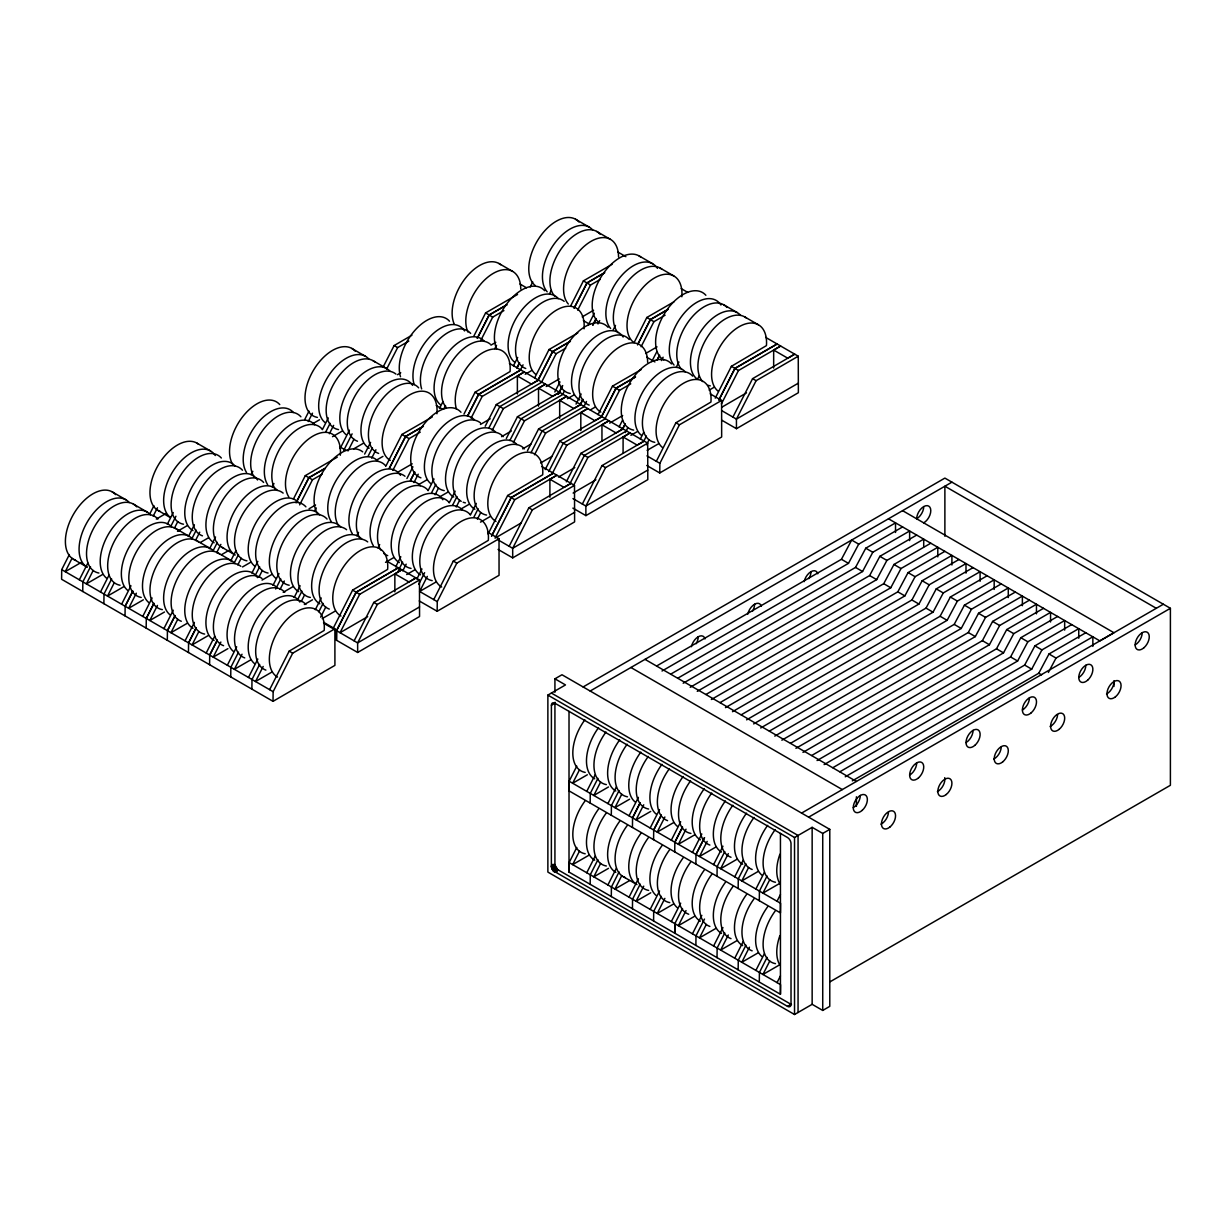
<?xml version="1.0" encoding="UTF-8"?>
<svg xmlns="http://www.w3.org/2000/svg" width="1232" height="1232" viewBox="0 0 1232 1232"><rect width="100%" height="100%" fill="white"/><g stroke="black" fill="none" stroke-linecap="round" stroke-linejoin="round"><path stroke-width="1.5" d="M394.856 591.853L394.856 573.866L401.832 569.815L419.465 579.979L419.558 616.508L357.665 652.467L336.521 640.27L336.49 630.692L356.125 592.145L398.321 567.783L401.832 569.815L359.682 594.301L340.017 632.74L367.675 616.662M517.378 393.963L517.378 375.991L524.355 371.925L482.205 396.411L471.086 418.141M538.523 406.175L538.523 388.188M549.903 497.251L549.903 479.263L556.879 475.213L514.73 499.699L495.064 538.138L521.09 523.015M559.667 418.387L559.667 400.4L566.643 396.334L524.493 420.836L513.374 442.55M580.811 430.584L580.811 412.597L587.787 408.547L545.637 433.033L534.519 454.762M601.955 440.994L601.955 424.809L608.931 420.759L566.782 445.245L552.244 473.658M623.084 453.207L623.099 437.021L630.076 432.956L587.926 457.457L573.388 485.855M773.665 368.06L773.665 350.073M69.362 554.554L61.708 569.631L61.6 579.271L273.027 701.331L334.919 665.372L334.888 628.813L323.508 622.237M82.744 591.483L82.852 581.843L90.506 566.766M103.888 603.68L103.996 594.04L111.65 578.963M125.033 615.892L125.14 606.252L132.794 591.175L125.14 606.252L273.134 691.691L273.027 701.331M146.177 628.104L146.285 618.464L153.938 603.387L146.285 618.464M167.306 640.301L167.429 630.661L175.083 615.584L167.429 630.661M188.45 652.513L188.573 642.873L196.211 627.796L188.573 642.873M209.594 664.726L209.702 655.07L217.356 640.009L209.717 655.085M230.738 676.922L230.846 667.282L238.5 652.205M251.882 689.135L251.99 679.494L259.644 664.418M336.444 640.301L336.567 630.661L356.171 592.269L398.321 567.783L386.925 561.207M437.16 611.272L437.268 601.632L456.826 563.116L499.022 538.754L499.052 575.313L437.16 611.272L419.265 600.954M569.138 781.211L569.015 790.852L780.441 912.912L780.549 903.272L569.138 781.211L576.776 766.135M569.015 872.225L569.138 862.585L576.776 847.508M590.159 803.064L590.267 793.423L597.92 778.347M590.159 884.437L590.267 874.797L597.92 859.72M611.303 815.261L611.411 805.62L619.065 790.544M611.303 896.65L611.411 886.994L619.065 871.933M632.447 827.473L632.555 817.832L640.209 802.756L632.555 817.832M632.447 908.846L632.555 899.206L640.209 884.129M653.591 839.685L653.699 830.029L661.353 814.968L653.699 830.045M653.591 921.059L653.699 911.418L661.353 896.342M659.751 472.965L659.875 463.34L679.417 424.809L721.613 400.446L721.659 437.006L659.751 472.965L646.738 465.465M674.736 851.882L674.843 842.241L682.497 827.165L674.843 842.241M569.138 862.585L674.843 923.615L674.736 933.255L674.843 923.63L682.497 908.538M695.88 864.094L695.988 854.454L704.488 837.698L695.988 854.454M695.88 945.468L695.988 935.827L704.488 919.072M717.024 876.291L717.132 866.65L724.786 851.574M717.024 957.68L717.132 948.039L724.786 932.963M738.153 888.503L738.276 878.863L745.93 863.786M738.153 969.877L738.276 960.236L745.93 945.16M759.297 900.715L759.42 891.075L767.059 875.998M759.297 982.089L759.42 972.448L767.059 957.372M791.468 1004.557A4.99 2.88 60 0 1 791.021 1004.326L787.494 1006.359L553.06 870.654L551.366 866.527L551.397 705.274A4.99 2.88 60 0 1 554.924 703.241A4.99 2.88 60 0 1 555.047 702.255M554.924 872.087C561.222 873.211 553.584 859.982 551.397 865.988M340.294 455.255L340.34 454.916A38.87 22.438 -60 0 0 307.415 439.947A38.87 22.438 -60 0 0 288.812 496.927M72.041 558.265L65.234 571.663L81.543 562.254M125.14 606.252L79.341 579.795L87.842 563.055M93.185 570.478L86.379 583.876L102.687 574.451M100.485 592.007L108.97 575.252M114.314 582.674L107.523 596.072L123.831 586.663M149.688 514.114L153.938 505.736M153.199 516.146L157.45 507.769M121.614 604.219L130.977 585.785M167.306 524.278L173.25 512.558M136.321 593.208L128.667 608.285L143.343 599.815M170.832 526.31L175.93 516.254M174.343 528.343L177.747 521.644M142.758 616.416L152.106 597.997M188.45 536.474L194.394 524.755M157.45 605.42L149.811 620.497L164.487 612.011M191.961 538.523L196.211 530.145M195.488 540.555L199.738 532.178M163.902 628.628L173.25 610.21M209.594 548.687L215.538 536.967M177.747 619.296L170.955 632.694L187.264 623.284M251.112 474.674L252.822 471.317M213.105 550.735L217.356 542.357M216.632 552.768L220.882 544.39M185.046 640.84L194.394 622.406M230.738 560.899L235.836 550.843M304.735 419.511L308.986 411.134M198.891 631.508L192.084 644.906L208.408 635.481M272.257 486.871L273.951 483.529M234.249 562.932L238.5 554.554M308.246 421.544L312.497 413.167M237.776 564.964L241.179 558.265M206.191 653.037L214.691 636.297M322.353 429.675L328.297 417.956M251.882 573.096L257.827 561.376M325.864 431.708L330.114 423.331M220.882 642.041L213.228 657.118L227.92 648.633M293.401 499.083L305.305 475.629L337.26 457.18M255.394 575.144L259.644 566.766M329.391 433.741L333.641 425.363M258.92 577.177L262.324 570.478M227.335 665.249L236.683 646.815M340.094 448.587L349.441 430.153M273.011 585.308L278.971 573.588M343.62 450.619L352.106 433.864M242.026 654.238L234.373 669.315L250.681 659.905M275.691 589.019L280.788 578.963M347.978 450.974L353.938 439.254M280.064 589.373L284.315 581.011M248.479 677.446L257.827 659.028M364.641 454.084L370.586 442.365M294.155 597.52L300.115 585.785M368.152 456.133L372.403 447.755M263.171 666.45L255.517 681.527L271.825 672.102M297.682 599.553L301.932 591.175M371.679 458.165L375.929 449.788M301.209 601.586L304.597 594.887M269.623 689.658L289.166 651.143L324.201 630.43A38.87 22.438 -60 0 0 287.395 618.972A38.87 22.438 -60 0 0 277.539 677.076M385.785 466.297L401.925 434.465L432.278 416.955M273.134 691.691L292.692 653.176L334.888 628.813M315.3 609.717L321.259 597.997M356.833 535.704L358.527 532.347M318.826 611.765L323.077 603.387M320.643 617.14L325.741 607.099M473.719 336.367L485.608 312.913L517.563 294.463M439.454 408.531L442.858 401.817M489.135 314.945L477.231 338.4L489.181 315.069L507.014 304.72L489.135 314.945L485.608 312.913M443.828 408.885L445.522 405.528M340.956 616.046A38.87 22.438 -60 0 1 350.827 557.942A38.87 22.438 -60 0 1 387.633 569.384L352.598 590.113L333.04 628.628L323.646 623.207M377.978 547.901L379.672 544.559M413.967 482.574L418.218 474.197M464.002 414.029L475.044 392.253L510.079 371.54A38.87 22.438 -60 0 0 479.833 354.554A38.87 22.438 -60 0 0 456.471 409.039M530.191 286.979L532.732 281.943M428.058 490.706L434.018 478.986M467.513 416.062L478.57 394.286L520.766 369.923M431.585 492.754L435.835 484.376M395.718 566.812L400.816 556.756M435.112 494.787L438.5 488.072M398.383 570.524L402.633 562.146M402.756 570.878L406.16 564.179M549.503 293.786L551.212 290.444M513.451 365.796L517.702 357.434M449.203 502.918L455.162 491.183M520.489 369.877L523.046 364.841M452.729 504.951L456.98 496.573M416.863 579.025L421.96 568.968M456.256 506.983L459.644 500.284M418.68 584.415L424.624 572.68M437.268 601.632L419.65 591.468L427.304 576.391M570.647 305.998L583.398 280.881L612.165 264.264M534.596 378.008L549.041 349.534L577.808 332.933M574.174 308.031L586.925 282.913L604.773 272.595L586.971 283.037L574.143 308.092M538.107 380.041L552.567 351.567L570.416 341.264L552.614 351.69L538.076 380.103M470.347 515.115L476.291 503.395M473.873 517.163L478.124 508.785M433.741 599.599L453.299 561.084L488.334 540.371A38.87 22.438 -60 0 0 451.528 528.913A38.87 22.438 -60 0 0 441.672 587.017M477.385 519.196L480.788 512.497M558.404 393.932L562.654 385.554L558.358 393.978M488.088 534.026L507.646 495.51L542.681 474.797A38.87 22.438 -60 0 0 505.859 463.34A38.87 22.438 -60 0 0 496.003 521.444M597.982 323.954L599.691 320.597M562.778 394.286L564.487 390.929M491.614 536.059L511.157 497.543L553.368 473.18L511.203 497.666L491.537 536.105M612.935 330.407L615.492 325.387M576.037 404.096L581.134 394.04M583.922 406.498L586.478 401.463M634.08 342.619L646.831 317.486L673.981 301.809M598.028 414.63L612.473 386.155L641.225 369.554M637.591 344.652L650.357 319.535L668.206 309.217M601.539 416.662L616 388.188L635.466 376.946M657.041 360.206L659.597 355.186L656.995 360.268M622.684 428.875L625.24 423.854L622.637 428.921M661.415 360.576L663.109 357.218M625.363 432.586L627.904 427.55M676.368 367.028L678.909 362.008M640.301 439.039L643.705 432.34M643.828 441.071L646.384 436.051M646.507 444.783L649.048 439.762M697.512 379.24L699.206 375.883M659.875 463.34L656.348 461.292L675.906 422.776L710.941 402.063A38.87 22.438 -60 0 0 675.398 389.374A38.87 22.438 -60 0 0 662.446 447.478M715.253 398.136L731.392 366.32L766.443 345.607A38.87 22.438 -60 0 0 730.899 332.917A38.87 22.438 -60 0 0 717.948 391.021M579.456 769.846L572.649 783.244L587.341 774.774M586.755 791.375L595.256 774.635M600.6 782.058L593.793 795.456L608.485 786.971M579.456 851.22L572.649 864.618L588.973 855.208M607.9 803.587L616.4 786.832M621.744 794.255L614.937 807.653L629.629 799.183M586.755 872.764L595.256 856.009M600.6 863.432L593.793 876.83L608.485 868.36M629.044 815.8L638.392 797.366M643.735 804.789L636.082 819.865L650.758 811.395M607.9 884.961L616.4 868.221M621.744 875.629L614.937 889.042L629.629 880.557M650.188 827.996L659.536 809.578M664.88 817.001L657.226 832.077L673.534 822.653M629.044 897.173L638.392 878.739M643.735 886.162L636.082 901.239L650.758 892.769M671.332 840.209L680.68 821.775M686.024 829.198L678.37 844.274L694.679 834.865M650.188 909.37L659.536 890.952M664.88 898.374L657.226 913.451L673.534 904.026M692.461 852.405L701.824 833.987M707.168 841.41L699.514 856.486L715.823 847.062M671.332 921.582L680.68 903.164M686.024 910.587L678.37 925.663L694.679 916.238M713.605 864.618L722.953 846.199M728.297 853.622L720.658 868.699L736.967 859.274M569.015 711.372L569.015 872.087L780.441 994.286L780.549 984.645L692.461 933.794L701.824 915.361M706.306 924.462L699.514 937.86L715.823 928.451M734.749 876.83L743.25 860.075M748.594 867.497L741.803 880.895L758.111 871.486M713.605 945.991L722.953 927.573M728.297 934.996L720.658 950.072L736.967 940.647M755.894 889.027L764.394 872.287M769.738 879.71L762.931 893.108L779.255 883.683M734.749 958.203L743.25 941.448M749.441 947.192L741.803 962.269L758.111 952.86M777.038 901.239L780.441 894.54M755.894 970.416L764.394 953.66M769.738 961.083L762.931 974.481L779.255 965.056M777.038 982.612L780.441 975.913M299.638 504.858L312.466 479.787L322.06 474.228M382.998 367.275L394.117 345.561L411.95 335.196M386.525 369.307L397.643 347.593L408.824 341.095M314.591 511.326L316.301 507.984M392.839 470.378L409.086 438.638L420.281 432.124M406.93 478.524L412.92 466.82M480.742 340.509L492.708 317.117L503.903 310.603M494.833 348.641L496.542 345.299M467.575 416.108L478.694 394.379L520.843 369.893M354.108 640.871L373.789 602.433L415.939 577.947L408.947 581.981L394.856 573.835M419.465 579.979L377.3 604.465L357.634 642.904L357.665 652.467M485.192 426.272L496.311 404.558L538.461 380.072L531.469 384.091L517.378 375.96M488.704 428.32L499.822 406.591L541.988 382.105M492.23 430.353L503.349 408.624L545.499 384.138L538.523 388.157L552.614 396.304L559.605 392.269L517.455 416.755L506.321 438.484M509.848 440.517L520.967 418.803L563.116 394.302M577.669 310.141L590.498 285.069L600.092 279.495M541.603 382.136L556.14 353.723L565.734 348.163M588.342 324.955L594.317 313.251M554.831 391.945L559.975 381.92M527.465 450.696L538.584 428.967L580.749 404.481L573.758 408.5L559.667 400.369M530.992 452.729L542.111 431L584.261 406.514M545.191 469.577L559.728 441.179L601.878 416.678L594.902 420.713L580.811 412.581M509.155 546.269L528.821 507.83L570.986 483.344L563.994 487.379L549.903 479.233M548.717 471.61L563.255 443.212L605.405 418.726M574.497 485.377L532.347 509.879L512.681 548.302L512.712 557.865L574.605 521.906L574.497 485.377L541.972 466.605M566.335 481.789L580.873 453.376L623.022 428.89L616.046 432.925L601.955 424.778M637.56 344.714L650.404 319.658L668.237 309.294M601.493 416.724L616.046 388.311L635.496 377.007M569.862 483.822L584.399 455.409L626.549 430.923M641.087 346.746L653.915 321.691L665.111 315.192M605.02 418.757L619.557 390.344L630.753 383.845M651.759 361.577L656.902 351.551M619.126 426.888L622.545 420.204M582.351 504.027L602.017 465.588L644.167 441.102L637.19 445.122L623.099 436.99M647.693 443.135L605.543 467.621L585.862 506.044L585.893 515.623L647.801 479.664L647.693 443.135L509.386 363.363M721.382 403.927L738.492 370.509L780.641 346.023L773.665 350.057L787.756 358.189L794.732 354.154L752.583 378.655L732.917 417.078M798.259 356.202L756.109 380.688L736.428 419.111L736.459 428.69L798.367 392.715L798.259 356.202L765.734 337.414M656.641 665.988L841.441 559.297L851.666 540.063L858.704 544.128L895.525 522.876L895.525 532.455M662.015 671.009L848.478 563.363L858.704 544.128M670.747 674.12L855.532 567.428L865.757 548.209L902.579 526.942M677.785 678.185L862.569 571.494L872.795 552.259L909.616 531.007L909.616 540.602M683.175 683.221L869.638 575.575L879.848 556.34L916.67 535.088M690.213 687.287L876.676 579.625L886.886 560.406L923.707 539.139L923.707 546.823M697.266 691.352L883.729 583.706L893.955 564.472L930.761 543.22M705.967 694.463L890.767 587.772L900.992 568.537L937.798 547.285L937.798 556.879M711.357 699.499L897.82 591.837L908.046 572.618L944.867 551.351M720.058 702.594L904.858 595.903L915.083 576.684L951.905 555.416L951.905 565.011M725.463 707.63L911.911 599.984L922.137 580.749L958.958 559.497M732.486 711.696L918.949 604.05L929.174 584.815L965.996 563.563L965.996 573.142M741.217 714.806L926.017 608.115L936.228 588.896L973.049 567.629M746.592 719.842L933.055 612.181L943.265 592.946L980.087 571.694L980.087 581.288M753.645 723.908L940.108 616.262L950.334 597.027L987.14 575.775M760.683 727.973L947.146 620.327L957.372 601.093L994.178 579.841L994.178 589.42M769.399 731.084L954.199 624.393L964.425 605.158L1001.246 583.906M774.774 736.105L961.237 628.459L971.463 609.224L1008.284 587.972L1008.284 597.566M781.843 740.186L968.29 632.54L978.516 613.305L1015.337 592.053M790.544 743.281L975.328 636.59L985.554 617.371L1022.375 596.103L1022.375 605.697M795.934 748.317L982.397 640.671L992.607 621.436L1029.428 600.184M802.971 752.382L989.435 644.736L999.645 625.502L1036.466 604.25L1036.466 613.829M811.688 755.493L996.488 648.802L1006.713 629.583L1043.519 608.315M817.062 760.529L1003.526 652.868L1013.751 633.648L1050.557 612.381L1050.557 621.975M824.116 764.595L1010.579 656.949L1020.804 637.714L1057.626 616.462M832.817 767.705L1017.617 661.014L1027.842 641.78L1064.664 620.528L1064.664 630.106M839.885 771.771L1024.67 665.08L1034.895 645.861L1071.717 624.593M845.26 776.791L1031.708 669.145L1041.933 649.911L1078.755 628.659L1078.755 638.253M852.313 780.872L1038.776 673.226L1048.986 653.992L1085.808 632.74M1048.37 672.472L1056.024 658.057L1092.846 636.79L1092.846 646.384M397.489 374.682L400.739 372.788M490.937 345.145L495.818 342.311M582.212 316.886L593.593 310.264M309.063 508.77L315.561 504.997M397.551 472.333L412.196 463.833M480.434 424.455L490.197 418.788M546.223 386.494L559.236 378.932M501.578 436.667L511.342 430.984M645.63 353.507L657.026 346.885M522.722 448.864L530.853 444.136M540.602 462.97L551.998 456.348M609.655 423.115L622.668 415.554M558.496 477.061L574.759 467.606M573.126 493.046L595.903 479.818M722.075 407.053L746.469 392.885M574.574 512.343L512.681 548.302L498.19 539.939M647.77 470.085L585.862 506.044L572.942 498.59M798.336 383.152L736.428 419.111L721.952 410.749M419.542 606.929L357.634 642.904L334.827 629.66M313.005 423.531L319.535 419.758M156.325 519.072L166.12 513.421M332.517 436.682L342.311 431.031M177.47 531.285L187.264 525.633M353.661 448.879L363.455 443.227M200.246 542.542L208.408 537.83M376.438 460.152L382.967 456.379M525.186 374.266L531.7 370.509M221.39 554.754L229.552 550.042M242.535 566.951L250.681 562.254M418.726 484.561L426.873 479.849M567.475 398.691L573.989 394.918M262.046 580.103L271.825 574.451M439.855 496.773L448.017 492.061M590.236 409.948L595.133 407.13M283.191 592.315L292.97 586.663M460.999 508.97L469.161 504.273M304.335 604.512L312.481 599.815M385.524 562.346L393.67 557.634M480.511 522.122L490.305 516.47M630.892 435.312L637.421 431.539M709.17 390.113L714.067 387.295M322.214 618.603L335.258 611.072M406.668 574.543L414.814 569.846M647.139 450.342L658.566 443.751M419.65 591.468L435.959 582.043M554.924 678.817L561.977 674.751L829.783 829.367L829.783 1006.359L822.73 1010.44L812.15 1004.326L794.532 1014.506L547.87 872.087L547.87 695.094L565.488 684.93L554.924 678.817L554.924 692.292M551.397 705.274L554.924 703.241L787.494 837.498A4.99 2.88 60 0 1 791.021 843.612L791.021 1004.326A4.99 2.88 60 0 1 787.494 1006.359M583.106 686.963L944.882 478.093L1170.4 608.3L1170.4 785.292L830.199 981.704M590.159 691.029L951.92 482.159M551.366 866.527L554.893 864.494M554.939 865.064L551.412 867.097L554.924 864.91L554.924 703.241M551.52 867.713L555.047 865.68M551.72 868.329L555.232 866.296M551.967 868.945L555.493 866.912M552.275 869.546L555.801 867.513M552.644 870.115L556.171 868.083M553.06 870.654L556.571 868.622M553.491 871.116L557.018 869.084M553.969 871.532L557.48 869.484M554.092 871.625L557.619 869.576L791.021 1004.326M554.446 871.856L557.973 869.823M801.585 813.089L1163.347 604.234M808.639 817.155L1170.4 608.3M547.87 695.094L794.532 837.498L812.15 827.334L822.73 833.433L829.783 829.367M575.544 219.234L589.219 227.135M596.688 231.447L610.364 239.331M638.977 255.856L652.652 263.74M660.121 268.052L673.796 275.953M723.554 304.674L737.213 312.574M744.698 316.886L758.358 324.786M617.74 251.975L625.871 256.672M681.173 288.596L687.672 292.354M1156.309 608.3L944.882 486.224L944.882 536.259M583.398 280.881L590.498 285.069M646.831 317.486L653.915 321.691M731.392 366.32L738.492 370.509M752.583 378.655L756.109 380.688M498.914 263.479L512.574 271.379M519.95 284.022L526.464 287.764M583.383 320.628L589.882 324.386M646.815 357.249L654.947 361.946M710.233 393.87L721.613 400.446M902.579 510.664L1113.959 632.74L1099.868 640.886L888.488 518.795M721.829 420.235L736.459 428.69M549.041 349.534L552.567 351.567M612.473 386.155L619.557 390.344M675.906 422.776L679.417 424.809M489.181 315.069L492.708 317.117M552.614 351.69L556.14 353.723M865.757 548.209L872.795 552.259M879.848 556.34L886.886 560.406M893.955 564.472L900.992 568.537M908.046 572.618L915.083 576.684M922.137 580.749L929.174 584.815M936.228 588.896L943.265 592.946M950.334 597.027L957.372 601.093M964.425 605.158L971.463 609.224M978.516 613.305L985.554 617.371M992.607 621.436L999.645 625.502M1006.713 629.583L1013.751 633.648M1020.804 637.714L1027.842 641.78M1034.895 645.861L1041.933 649.911M1048.986 653.992L1056.024 658.057M841.441 559.297L848.478 563.363M855.532 567.428L862.569 571.494M869.638 575.575L876.676 579.625M883.729 583.706L890.767 587.772M897.82 591.837L904.858 595.903M911.911 599.984L918.949 604.05M926.017 608.115L933.055 612.181M940.108 616.262L947.146 620.327M954.199 624.393L961.237 628.459M968.29 632.54L975.328 636.59M982.397 640.671L989.435 644.736M996.488 648.802L1003.526 652.868M1010.579 656.949L1017.617 661.014M1024.67 665.08L1031.708 669.145M1038.776 673.226L1041.579 674.843M646.954 455.871L656.348 461.292M394.117 345.561L397.643 347.593M475.044 392.253L482.205 396.411M496.311 404.558L503.349 408.624M517.455 416.755L524.493 420.836M538.584 428.967L545.637 433.033M559.728 441.179L566.782 445.245M580.873 453.376L587.926 457.457M602.017 465.588L605.543 467.621M351.798 348.425L365.457 356.31M372.942 360.622L386.602 368.522M436.267 405.574L442.765 409.332M572.88 508.108L585.893 515.623M401.925 434.465L409.086 438.638M507.646 495.51L514.73 499.699M528.821 507.83L532.347 509.879M339.632 446.739L346.146 450.481M487.641 532.178L499.022 538.754M498.067 549.426L512.712 557.865M645.014 659.366L856.409 781.442M305.305 475.629L312.466 479.787M453.299 561.084L456.826 563.116M630.923 667.498L842.303 789.573M196.75 443.027L210.426 450.912M551.397 693.062L798.059 835.465L798.059 1012.473M352.598 590.113L359.682 594.301M373.789 602.433L377.3 604.465M158.158 510.495L170.309 517.517M221.575 547.116L235.25 555.016M112.174 491.845L125.849 499.745M133.318 504.057L146.993 511.942M175.606 528.466L189.281 536.367M196.75 540.679L210.426 548.563M217.895 552.875L231.554 560.776M289.166 651.143L292.692 653.176M73.581 559.328L87.256 567.213A38.87 22.438 -60 0 1 88.966 519.242A38.87 22.438 -60 0 1 129.298 502.533M623.284 876.691L636.959 884.591M61.708 569.631L79.341 579.795M674.843 923.63L692.461 933.794M1113.959 680.695L1113.959 686.44M856.409 796.781L856.409 806.375M822.73 833.433L822.73 1010.44M812.15 827.334L812.15 1004.326M794.532 837.498L794.532 1014.506M780.441 833.433L780.441 994.162M570.216 393.485A38.87 22.438 -60 0 1 565.75 347.27A38.87 22.438 -60 0 1 608.069 327.312M579.702 399.892A38.87 22.438 -60 0 1 582.474 350.335A38.87 22.438 -60 0 1 623.146 337.044M535.581 374.235A38.87 22.438 -60 0 1 548.548 316.131A38.87 22.438 -60 0 1 584.076 328.821M525.756 368.491A38.87 22.438 -60 0 1 523.461 322.861A38.87 22.438 -60 0 1 564.164 301.347M496.573 348.61A38.87 22.438 -60 0 1 508.77 301.332A38.87 22.438 -60 0 1 544.636 290.69M514.437 362.023A38.87 22.438 -60 0 1 519.042 313.713A38.87 22.438 -60 0 1 558.312 298.575M654.777 442.319A38.87 22.438 -60 0 1 650.327 396.103A38.87 22.438 -60 0 1 692.646 376.13M633.648 430.107A38.87 22.438 -60 0 1 629.182 383.891A38.87 22.438 -60 0 1 671.502 363.933M641.302 435.266A38.87 22.438 -60 0 1 645.891 386.956A38.87 22.438 -60 0 1 685.177 371.818M600.846 412.089A38.87 22.438 -60 0 1 609.44 355.293A38.87 22.438 -60 0 1 647.632 362.27M589.173 405.112A38.87 22.438 -60 0 1 587.864 357.834A38.87 22.438 -60 0 1 629.213 339.508M467.96 332.086A38.87 22.438 -60 0 1 487.733 277.231A38.87 22.438 -60 0 1 520.766 289.027M454.285 324.185A38.87 22.438 -60 0 1 465.311 278.37A38.87 22.438 -60 0 1 500.731 264.726M265.881 670.1A38.87 22.438 -60 0 1 264.557 622.822A38.87 22.438 -60 0 1 305.906 604.496M162.347 609.64A38.87 22.438 -60 0 1 156.957 565.103A38.87 22.438 -60 0 1 198.568 541.911M170.001 614.814A38.87 22.438 -60 0 1 174.59 566.489A38.87 22.438 -60 0 1 213.875 551.351M223.593 645.691A38.87 22.438 -60 0 1 221.313 600.046A38.87 22.438 -60 0 1 262 578.532M233.418 651.42A38.87 22.438 -60 0 1 238.022 603.11A38.87 22.438 -60 0 1 277.292 587.972M120.058 585.231A38.87 22.438 -60 0 1 115.592 539.015A38.87 22.438 -60 0 1 157.912 519.057M127.712 590.39A38.87 22.438 -60 0 1 132.301 542.08A38.87 22.438 -60 0 1 171.587 526.942M160.16 511.419A38.87 22.438 -60 0 1 157.881 465.773A38.87 22.438 -60 0 1 198.568 444.259M170.001 517.147A38.87 22.438 -60 0 1 175.699 467.298A38.87 22.438 -60 0 1 215.277 455.547M141.203 597.443A38.87 22.438 -60 0 1 136.737 551.228A38.87 22.438 -60 0 1 179.056 531.254M148.856 602.602A38.87 22.438 -60 0 1 153.446 554.277A38.87 22.438 -60 0 1 192.731 539.154M181.304 621.267A38.87 22.438 -60 0 1 179.025 575.637A38.87 22.438 -60 0 1 219.712 554.123M192.962 628.258A38.87 22.438 -60 0 1 194.671 580.272A38.87 22.438 -60 0 1 235.004 563.563M268.052 573.034A38.87 22.438 -60 0 1 263.586 526.803A38.87 22.438 -60 0 1 305.906 506.845M275.706 578.193A38.87 22.438 -60 0 1 280.311 529.868A38.87 22.438 -60 0 1 319.581 514.73M289.197 585.231A38.87 22.438 -60 0 1 284.731 539.015A38.87 22.438 -60 0 1 327.05 519.057M298.683 591.637A38.87 22.438 -60 0 1 300.392 543.651A38.87 22.438 -60 0 1 340.725 526.942M204.62 634.064A38.87 22.438 -60 0 1 199.245 589.512A38.87 22.438 -60 0 1 240.856 566.32M214.106 640.455A38.87 22.438 -60 0 1 216.878 590.898A38.87 22.438 -60 0 1 257.55 577.623M223.593 548.04A38.87 22.438 -60 0 1 222.284 500.746A38.87 22.438 -60 0 1 263.617 482.436M233.418 553.769A38.87 22.438 -60 0 1 238.022 505.459A38.87 22.438 -60 0 1 277.292 490.321M329.298 609.07A38.87 22.438 -60 0 1 327.019 563.424A38.87 22.438 -60 0 1 367.706 541.911M183.476 524.201A38.87 22.438 -60 0 1 179.025 477.985A38.87 22.438 -60 0 1 221.344 458.011M192.962 530.607A38.87 22.438 -60 0 1 194.671 482.621A38.87 22.438 -60 0 1 235.004 465.912M310.341 597.443A38.87 22.438 -60 0 1 304.951 552.891A38.87 22.438 -60 0 1 346.577 529.698M319.827 603.834A38.87 22.438 -60 0 1 321.537 555.863A38.87 22.438 -60 0 1 361.869 539.154M75.599 560.237A38.87 22.438 -60 0 1 74.274 512.959A38.87 22.438 -60 0 1 115.623 494.633M244.737 657.888A38.87 22.438 -60 0 1 243.412 610.61A38.87 22.438 -60 0 1 284.761 592.284M254.562 663.632A38.87 22.438 -60 0 1 260.26 613.767A38.87 22.438 -60 0 1 299.838 602.032M202.448 535.828A38.87 22.438 -60 0 1 201.139 488.55A38.87 22.438 -60 0 1 242.473 470.224M214.106 542.804A38.87 22.438 -60 0 1 216.878 493.247A38.87 22.438 -60 0 1 257.55 479.972M246.908 560.822A38.87 22.438 -60 0 1 241.518 516.27A38.87 22.438 -60 0 1 283.144 493.093M254.562 565.981A38.87 22.438 -60 0 1 259.167 517.656A38.87 22.438 -60 0 1 298.437 502.533M98.914 573.034A38.87 22.438 -60 0 1 94.448 526.803A38.87 22.438 -60 0 1 136.767 506.845M106.568 578.193A38.87 22.438 -60 0 1 111.173 529.868A38.87 22.438 -60 0 1 150.443 514.73M633.371 342.188A38.87 22.438 -60 0 1 646.338 284.099A38.87 22.438 -60 0 1 681.866 296.773M618.079 332.748A38.87 22.438 -60 0 1 624.301 285.978A38.87 22.438 -60 0 1 661.954 269.3M710.279 385.862A38.87 22.438 -60 0 1 708.107 385.277M702.64 381.581A38.87 22.438 -60 0 1 708.862 334.811A38.87 22.438 -60 0 1 746.515 318.118M486.532 515.053A38.87 22.438 -60 0 1 482.066 468.822A38.87 22.438 -60 0 1 524.385 448.864M420.913 477.847A38.87 22.438 -60 0 1 419.604 430.569A38.87 22.438 -60 0 1 460.953 412.243M430.753 483.591A38.87 22.438 -60 0 1 435.358 435.266A38.87 22.438 -60 0 1 474.628 420.127M390.298 460.414A38.87 22.438 -60 0 1 400.154 402.31A38.87 22.438 -60 0 1 436.96 413.752M378.64 453.438A38.87 22.438 -60 0 1 377.315 406.144A38.87 22.438 -60 0 1 418.664 387.834M357.496 441.225A38.87 22.438 -60 0 1 355.201 395.58A38.87 22.438 -60 0 1 395.903 374.066M369.153 448.202A38.87 22.438 -60 0 1 371.925 398.644A38.87 22.438 -60 0 1 412.597 385.37M461.199 501.347A38.87 22.438 -60 0 1 462.909 453.361A38.87 22.438 -60 0 1 503.241 436.652M465.388 502.841A38.87 22.438 -60 0 1 463.201 502.256M474.859 509.232A38.87 22.438 -60 0 1 476.584 461.261A38.87 22.438 -60 0 1 516.916 444.552M681.512 369.369A38.87 22.438 -60 0 1 688.827 321.059A38.87 22.438 -60 0 1 726.988 307.476M696.804 378.809A38.87 22.438 -60 0 1 701.393 330.499A38.87 22.438 -60 0 1 740.663 315.361M275.152 489.042A38.87 22.438 -60 0 1 284.992 441.087A38.87 22.438 -60 0 1 322.045 428.998M317.379 417.402A38.87 22.438 -60 0 1 312.928 371.171A38.87 22.438 -60 0 1 355.247 351.212M325.048 422.561A38.87 22.438 -60 0 1 329.637 374.235A38.87 22.438 -60 0 1 368.907 359.097M359.713 537.86A38.87 22.438 -60 0 1 368.43 491.414A38.87 22.438 -60 0 1 404.989 476.26M373.388 545.761A38.87 22.438 -60 0 1 383.244 497.805A38.87 22.438 -60 0 1 420.281 485.701M663.802 359.96A38.87 22.438 -60 0 1 665.526 311.973A38.87 22.438 -60 0 1 705.859 295.264M674.027 365.057A38.87 22.438 -60 0 1 682.482 315.253A38.87 22.438 -60 0 1 720.936 305.012M535.135 285.47A38.87 22.438 -60 0 1 539.724 237.16A38.87 22.438 -60 0 1 578.994 222.022M547.177 291.815A38.87 22.438 -60 0 1 554.492 243.505A38.87 22.438 -60 0 1 592.669 229.922M432.186 580.626A38.87 22.438 -60 0 1 427.72 534.395A38.87 22.438 -60 0 1 470.039 514.437M232.863 464.618A38.87 22.438 -60 0 1 242.719 416.678A38.87 22.438 -60 0 1 279.756 404.573M246.539 472.518A38.87 22.438 -60 0 1 256.379 424.563A38.87 22.438 -60 0 1 293.432 412.474M411.041 568.414A38.87 22.438 -60 0 1 406.575 522.199A38.87 22.438 -60 0 1 448.895 502.225M420.528 574.82A38.87 22.438 -60 0 1 422.237 526.834A38.87 22.438 -60 0 1 462.57 510.125M254.008 476.83A38.87 22.438 -60 0 1 263.864 428.875A38.87 22.438 -60 0 1 300.901 416.786M267.667 484.73A38.87 22.438 -60 0 1 277.523 436.775A38.87 22.438 -60 0 1 314.576 424.67M338.523 429.598A38.87 22.438 -60 0 1 333.148 385.046A38.87 22.438 -60 0 1 374.759 361.869M346.192 434.757A38.87 22.438 -60 0 1 350.781 386.432A38.87 22.438 -60 0 1 390.051 371.309M598.552 322.091A38.87 22.438 -60 0 1 602.094 275.352A38.87 22.438 -60 0 1 640.809 257.088M610.61 328.436A38.87 22.438 -60 0 1 619.049 278.632A38.87 22.438 -60 0 1 657.503 268.391M568.322 304.027A38.87 22.438 -60 0 1 582.905 247.478A38.87 22.438 -60 0 1 618.556 256.98M554.646 296.127A38.87 22.438 -60 0 1 561.961 247.817A38.87 22.438 -60 0 1 600.138 234.234M317.425 513.451A38.87 22.438 -60 0 1 326.157 466.99A38.87 22.438 -60 0 1 362.701 451.851M331.1 521.352A38.87 22.438 -60 0 1 340.956 473.396A38.87 22.438 -60 0 1 377.993 461.292M338.569 525.664A38.87 22.438 -60 0 1 348.425 477.708A38.87 22.438 -60 0 1 385.462 465.604M352.244 533.548A38.87 22.438 -60 0 1 363.271 484.145A38.87 22.438 -60 0 1 400.539 475.352M380.857 550.073A38.87 22.438 -60 0 1 390.713 502.117A38.87 22.438 -60 0 1 427.75 490.028M387.726 555.632A38.87 22.438 -60 0 1 383.876 553.476M399.384 562.608A38.87 22.438 -60 0 1 402.156 513.051A38.87 22.438 -60 0 1 442.827 499.761M444.244 490.629A38.87 22.438 -60 0 1 438.854 446.076A38.87 22.438 -60 0 1 480.48 422.899M453.73 497.035A38.87 22.438 -60 0 1 455.44 449.049A38.87 22.438 -60 0 1 495.772 432.34M400.508 376.73A38.87 22.438 -60 0 1 414.83 330.438A38.87 22.438 -60 0 1 449.495 321.198M414.183 384.63A38.87 22.438 -60 0 1 429.737 336.983A38.87 22.438 -60 0 1 464.572 330.946M421.652 388.942A38.87 22.438 -60 0 1 435.974 342.65A38.87 22.438 -60 0 1 470.639 333.41M440.44 404.758A38.87 22.438 -60 0 1 445.045 356.433A38.87 22.438 -60 0 1 484.315 341.295M446.292 407.515A38.87 22.438 -60 0 1 452.514 360.745A38.87 22.438 -60 0 1 490.167 344.067M804.173 581.643A9.964 5.76 -60 0 1 810.979 571.679A9.964 5.76 -60 0 1 817.786 573.773M810.979 571.679A9.964 5.76 -60 0 1 808.916 578.624M747.793 614.183A9.964 5.76 -60 0 1 754.6 604.234A9.964 5.76 -60 0 1 761.407 606.329M754.6 604.234A9.964 5.76 -60 0 1 752.536 611.18M705.027 638.884A9.964 5.76 -60 0 0 698.221 636.775A9.964 5.76 -60 0 1 696.157 643.72M923.738 506.583A9.964 5.76 -60 0 0 916.685 518.78A9.964 5.76 -60 0 0 923.738 506.583A9.964 5.76 -60 0 1 930.791 510.649A9.964 5.76 -60 0 1 923.738 522.845M691.414 646.738A9.964 5.76 -60 0 1 698.221 636.775M1114.005 682.066A9.964 5.76 -60 0 1 1106.521 693.986M860.306 795.456A9.964 5.76 -60 0 1 853.268 807.668M944.744 777.669A9.964 5.76 -60 0 1 937.383 791.637M1029.444 697.805A9.964 5.76 -60 0 1 1022.406 710.017M888.488 812.258A9.964 5.76 -60 0 1 881.003 824.193M916.685 762.916A9.964 5.76 -60 0 1 909.647 775.113M973.064 730.36A9.964 5.76 -60 0 1 966.027 742.573M1001.246 747.162A9.964 5.76 -60 0 1 993.762 759.081M1085.823 665.265A9.964 5.76 -60 0 1 1078.785 677.461M1142.203 632.709A9.964 5.76 -60 0 1 1135.165 644.921M1057.626 714.606A9.964 5.76 -60 0 1 1050.141 726.541M752.151 869.469A38.87 22.438 -60 0 1 754.015 817.463M761.992 875.213A38.87 22.438 -60 0 1 767.675 825.348M585.185 772.402A38.87 22.438 -60 0 1 584.877 719.811M594.671 778.793A38.87 22.438 -60 0 1 598.536 727.696M775.467 882.251A38.87 22.438 -60 0 1 775.159 829.66M780.102 884.022A38.87 22.438 -60 0 1 779.918 854.192M585.185 853.776A38.87 22.438 -60 0 1 584.877 801.185M594.671 860.182A38.87 22.438 -60 0 1 598.536 809.085M688.719 914.236A38.87 22.438 -60 0 1 690.582 862.215M700.392 921.213A38.87 22.438 -60 0 1 704.257 870.115M648.617 809.024A38.87 22.438 -60 0 1 648.294 756.433M656.271 814.183A38.87 22.438 -60 0 1 661.969 764.317M627.473 796.811A38.87 22.438 -60 0 1 627.15 744.22M635.127 801.97A38.87 22.438 -60 0 1 640.825 752.121M648.617 890.397A38.87 22.438 -60 0 1 648.294 837.806M656.271 895.556A38.87 22.438 -60 0 1 661.969 845.691M709.863 845.06A38.87 22.438 -60 0 1 711.726 793.054M721.521 852.036A38.87 22.438 -60 0 1 725.402 800.939M669.761 902.609A38.87 22.438 -60 0 1 669.438 850.018M677.415 907.768A38.87 22.438 -60 0 1 683.113 857.903M731.007 938.645A38.87 22.438 -60 0 1 732.871 886.624M742.665 945.622A38.87 22.438 -60 0 1 746.53 894.524M690.906 833.433A38.87 22.438 -60 0 1 690.582 780.842M700.392 839.824A38.87 22.438 -60 0 1 704.257 788.726M606.329 865.988A38.87 22.438 -60 0 1 606.005 813.397M615.815 872.379A38.87 22.438 -60 0 1 619.681 821.282M775.467 963.64A38.87 22.438 -60 0 1 775.159 911.049M780.102 965.395A38.87 22.438 -60 0 1 779.918 935.581M752.151 950.842A38.87 22.438 -60 0 1 754.015 898.836M761.992 956.586A38.87 22.438 -60 0 1 767.675 906.737M709.863 926.433A38.87 22.438 -60 0 1 711.726 874.427M721.521 933.409A38.87 22.438 -60 0 1 725.402 882.312M731.007 857.272A38.87 22.438 -60 0 1 732.871 805.251M742.665 864.248A38.87 22.438 -60 0 1 746.53 813.151M625.302 877.615A38.87 22.438 -60 0 1 627.15 825.594M635.127 883.344A38.87 22.438 -60 0 1 640.825 833.494M667.575 820.651A38.87 22.438 -60 0 1 669.438 768.629M677.415 826.379A38.87 22.438 -60 0 1 683.113 776.53M606.329 784.599A38.87 22.438 -60 0 1 606.005 732.008M615.815 791.006A38.87 22.438 -60 0 1 619.681 739.908M308.816 477.662L296.065 502.795L308.939 477.754L325.156 468.345L308.816 477.662M405.451 436.513L389.297 468.329L405.574 436.59L423.408 426.241L405.451 436.513M414.691 472.164L410.441 480.542L414.737 472.195M519.519 362.809L516.978 367.844L519.519 362.809M596.165 318.564L592.761 325.263L596.134 318.626M582.952 399.43L580.395 404.45L582.952 399.43M734.919 368.353L718.764 400.184L734.965 368.476L777.115 343.99L734.919 368.353M1031.276 712.758A9.964 5.76 -60 0 0 1034.433 697.312A9.964 5.76 -60 0 0 1022.637 707.769A9.964 5.76 -60 0 0 1031.276 712.758M862.138 810.41A9.964 5.76 -60 0 0 865.295 794.963A9.964 5.76 -60 0 0 853.499 805.42A9.964 5.76 -60 0 0 862.138 810.41M946.268 794.501A9.964 5.76 -60 0 0 950.165 778.901A9.964 5.76 -60 0 0 938.199 788.588A9.964 5.76 -60 0 0 946.268 794.501M1087.656 680.203A9.964 5.76 -60 0 0 1090.813 664.772A9.964 5.76 -60 0 0 1079.016 675.228A9.964 5.76 -60 0 0 1087.656 680.203M889.889 827.057A9.964 5.76 -60 0 0 893.785 811.441A9.964 5.76 -60 0 0 881.819 821.128A9.964 5.76 -60 0 0 889.889 827.057M974.897 745.314A9.964 5.76 -60 0 0 978.054 729.868A9.964 5.76 -60 0 0 966.258 740.324A9.964 5.76 -60 0 0 974.897 745.314M1002.648 761.946A9.964 5.76 -60 0 0 1006.544 746.346A9.964 5.76 -60 0 0 994.578 756.032A9.964 5.76 -60 0 0 1002.648 761.946M1144.035 647.662A9.964 5.76 -60 0 0 1147.192 632.216A9.964 5.76 -60 0 0 1135.396 642.673A9.964 5.76 -60 0 0 1144.035 647.662M1115.407 696.85A9.964 5.76 -60 0 0 1119.303 681.234A9.964 5.76 -60 0 0 1107.337 690.936A9.964 5.76 -60 0 0 1115.407 696.85M1059.027 729.406A9.964 5.76 -60 0 0 1062.923 713.79A9.964 5.76 -60 0 0 1050.958 723.477A9.964 5.76 -60 0 0 1059.027 729.406M918.518 777.854A9.964 5.76 -60 0 0 921.675 762.423A9.964 5.76 -60 0 0 909.878 772.88A9.964 5.76 -60 0 0 918.518 777.854"/></g></svg>
